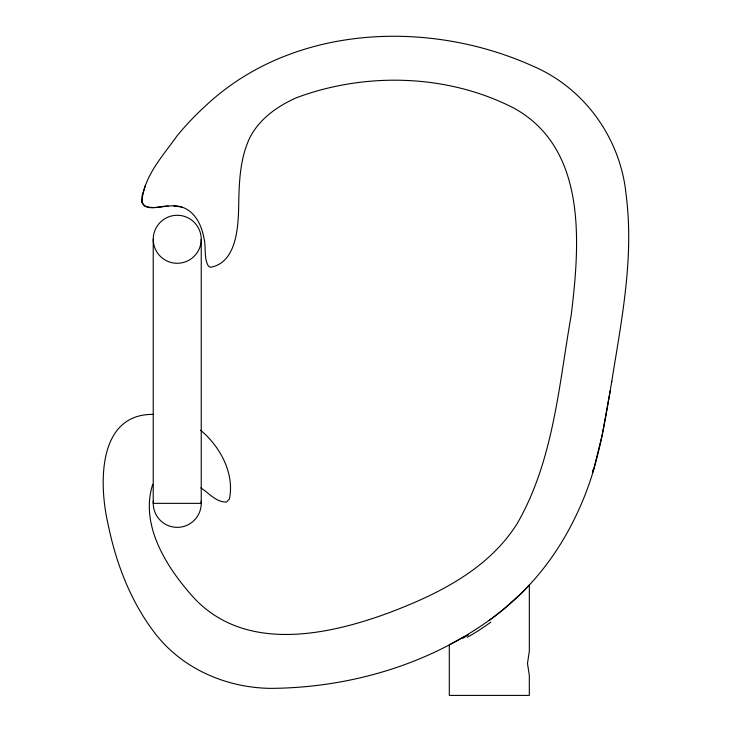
<?xml version="1.0" encoding="UTF-8"?>
<svg xmlns="http://www.w3.org/2000/svg" width="732" height="732" viewBox="0 0 732 732"><rect width="100%" height="100%" fill="white"/><g stroke="black" fill="none" stroke-linecap="round" stroke-linejoin="round"><path stroke-width="1.1" d="M611.54 382.708C621.395 320.854 634.26 257.957 626.144 195.115C620.901 139.446 585.417 88.892 533.884 66.566C429.281 18.895 292.48 24.266 205.71 105.728A288.042 288.042 0 0 0 177.107 135.786C162.962 155.825 143.207 176.751 141.953 202.371C146.729 211.896 160.088 205.701 168.159 206.095M611.787 381.216C606.343 413.598 601.301 446.236 591.255 477.593A298.619 298.619 0 0 1 582.251 501.832C573.778 521.889 563.329 541.14 550.674 558.864A264.746 264.746 0 0 1 520.745 593.853L502.573 610.14M610.149 391.089L602.152 435.192L592.993 472.048L592.691 470.017M145.22 185.928L141.999 195.929L141.953 202.371L144.497 205.976C154.589 209.947 165.432 204.969 175.9 205.939A27.075 27.075 0 0 1 181.984 207.092C195.078 211.457 201.62 225.236 203.908 237.946C206.387 247.16 203.45 257.856 208.483 266.247L210.578 267.29C236.564 262.587 238.266 227.076 238.687 206.186C239.09 183.156 239.693 159.292 249.667 138.046C259.247 118.968 277.364 106.222 296.423 97.74C365.716 71.873 447.389 74.06 513.58 107.952C587.467 148.358 579.854 243.71 571.253 314.861C558.873 385.242 553.621 460.144 517.323 523.353C488.756 569.038 438.367 594.073 389.607 612.528C327.643 635.458 246.162 652.679 194.666 598.684C167.765 569.24 139.373 525.841 152.723 484.346M501.731 610.836L493.844 617.003M153.647 414.404C97.191 413.406 99.04 484.721 107.879 523.353C115.757 562.332 130.113 600.533 154.324 632.393C181.545 668.499 225.795 687.732 270.465 688.373C355.77 687.87 443.519 660.511 509.088 604.641C516.17 598.465 522.932 591.923 529.327 585.033L529.327 651.389L527.479 663.393L529.318 675.38L529.327 695.4L449.302 695.4L449.302 644.865L464.628 636.447M492.947 617.68L489.315 620.361M173.667 205.875L181.966 207.092M200.824 487.869C208.931 493.029 216.233 502.491 226.581 502.015L229.391 499.05C234.771 473.384 220.03 446.3 200.55 430.196M201.236 239.282A24.01 24.01 0 0 1 165.231 260.07A24.01 24.01 0 0 1 165.231 218.493A24.01 24.01 0 0 1 201.236 239.282L201.236 503.351L153.226 503.351L153.226 239.282M490.833 622.118A53.958 11.364 -35.9 0 1 467.428 637.224M468.443 634.918A46.153 5.097 -34.5 0 1 462.468 638.414M201.144 501.191A24.01 24.01 0 0 1 177.236 527.36A24.01 24.01 0 0 1 153.327 501.191"/></g></svg>
